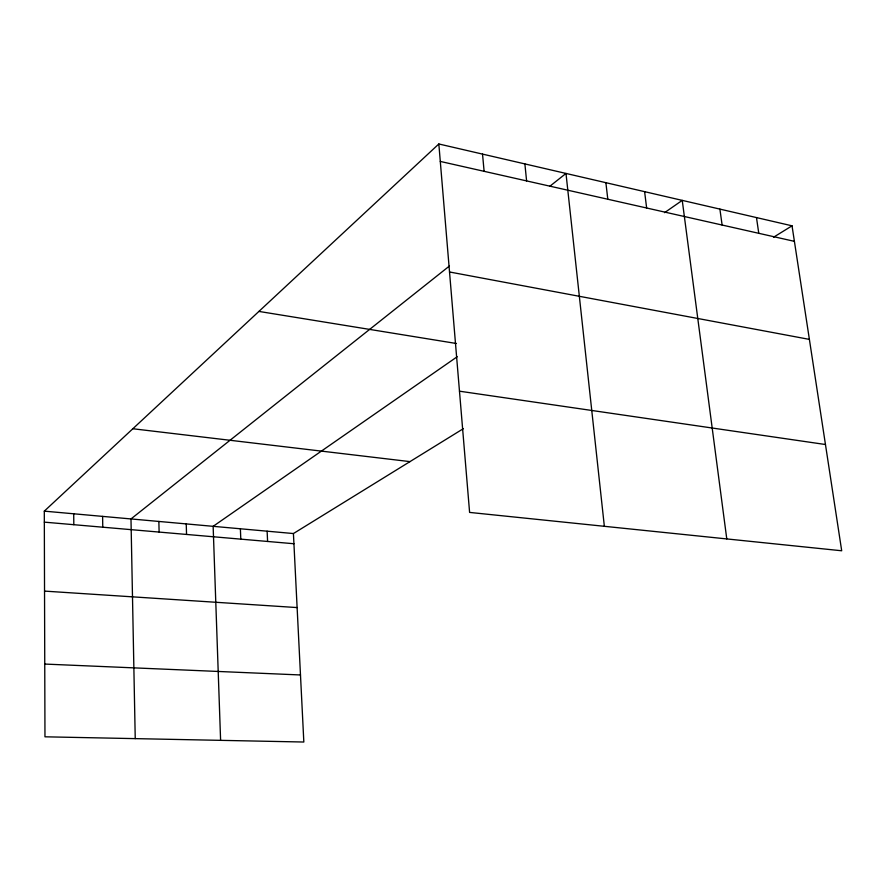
<?xml version="1.0" encoding="UTF-8"?>
<svg xmlns="http://www.w3.org/2000/svg" width="886" height="886" viewBox="0 0 886 886"><rect width="100%" height="100%" fill="white"/><g stroke="black" fill="none" stroke-linecap="round" stroke-linejoin="round"><path stroke-width="1.33" d="M463.378 428.658L293.421 533.549L303.832 742.025L44.965 736.809L44.3 511.144L438.836 143.975L792.029 225.819L841.7 550.771L469.602 512.418L438.836 143.975M449.401 266.044L130.984 518.941L135.237 738.625M549.774 186.315L565.988 173.446L604.352 526.306M457.242 356.715L213.138 526.328L220.603 740.342M664.555 212.673L682.242 200.38L726.775 538.921M773.522 237.249L792.029 225.819M44.754 664.068L300.487 674.966M44.533 591.106L297.12 607.574M44.333 522.142L293.93 543.738M44.3 511.144L293.421 533.549M132.845 428.746L409.963 461.617M459.48 391.191L825.464 444.517M258.911 311.418L456.434 343.502M449.523 271.98L809.394 339.393M440.287 161.429L794.399 241.346M756.478 217.579L758.77 233.306M719.897 209.107L722.112 225.033M644.609 191.664L646.636 208M605.88 182.682L607.807 199.228M524.889 163.921L526.594 180.91M482.527 154.109L484.11 171.319M267.129 531.179L267.594 541.468M240.383 528.776L240.793 539.142M186.237 523.914L186.547 534.446M158.86 521.444L159.115 532.076M102.61 516.394L102.765 527.203M73.715 513.791L73.815 524.7"/></g></svg>
